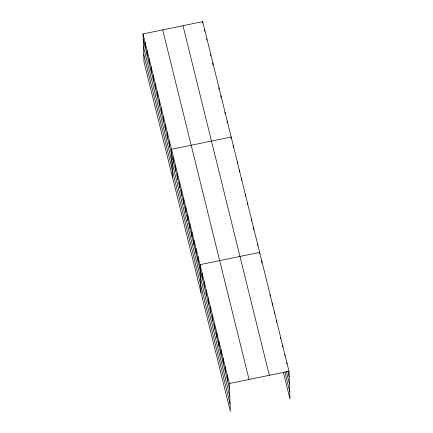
<?xml version="1.0" encoding="UTF-8"?>
<svg xmlns="http://www.w3.org/2000/svg" width="433" height="433" viewBox="0 0 433 433"><rect width="100%" height="100%" fill="white"/><g stroke="black" fill="none" stroke-linecap="round" stroke-linejoin="round"><path stroke-width="0.65" d="M143.02 33.936L229.355 383.524L230.324 411.35L143.989 61.762L143.02 33.936L202.676 21.65L289.011 371.238L289.98 399.064L283.366 372.288M229.355 383.524L289.011 371.238M287.907 371.362L289.195 376.586M286.392 371.595L289.455 384.001M284.882 372.055L289.72 391.643M182.986 25.704L269.321 375.292M162.705 29.882L249.04 379.47M143.204 39.289L229.539 388.872M143.464 46.704L229.799 396.292M143.734 54.347L230.069 403.935M286.911 362.746L286.96 364.083M284.817 354.254L284.86 355.596M282.717 345.767L282.765 347.104M280.622 337.275L280.671 338.611M276.427 320.296L276.498 322.304M274.333 311.803L274.403 313.811M272.233 303.317L272.303 305.325M270.138 294.824L270.187 296.161M261.754 260.866L261.824 262.874M259.703 253.716L259.654 252.374L200.003 264.666L200.972 292.491M257.619 244.136L257.667 245.473M253.549 227.655L253.619 229.663M251.513 219.417L251.562 220.754M247.443 202.936L247.514 204.939M245.408 194.693L245.457 196.03M241.338 178.212L241.408 180.22M239.303 169.974L239.373 171.982M237.268 161.736L237.316 163.073M233.198 145.255L233.268 147.258M231.211 138.349L231.162 137.012L171.511 149.298L172.48 177.129M227.119 121.202L227.163 122.539M225.057 112.293L225.106 113.63M220.987 95.812L221.057 97.82M218.952 87.574L219.022 89.577M227.255 375.032L227.444 380.385M225.16 366.545L225.349 371.893M212.852 62.85L212.917 64.858M223.065 358.053L223.249 363.401M210.817 54.612L210.86 55.949M220.965 349.561L221.155 354.914M218.871 341.074L219.055 346.422M206.768 38.797L206.817 40.139M216.776 332.582L216.96 337.935M204.712 29.888L204.755 31.23M214.676 324.095L214.865 329.443M202.676 21.65L202.72 22.987M212.581 315.603L212.765 320.956M210.481 307.111L210.671 312.464M208.387 298.624L208.576 303.971M206.292 290.132L206.476 295.485M204.192 281.645L204.381 286.992M202.097 273.153L202.281 278.506M197.968 256.423L198.152 261.776M195.933 248.185L196.117 253.532M193.897 239.942L194.081 245.294M191.862 231.704L192.046 237.051M189.827 223.46L190.011 228.813M187.792 215.223L187.976 220.57M185.757 206.979L185.941 212.332M183.722 198.742L183.906 204.095M181.687 190.504L181.871 195.851M179.652 182.261L179.836 187.613M177.617 174.023L177.801 179.37M175.581 165.779L175.766 171.132M173.546 157.542L173.73 162.889M169.476 141.061L169.66 146.408M167.441 132.817L167.625 138.17M165.406 124.58L165.59 129.932M163.371 116.342L163.555 121.689M161.336 108.098L161.52 113.451M159.301 99.861L159.485 105.208M157.266 91.617L157.45 96.97M155.231 83.38L155.415 88.727M153.195 75.136L153.379 80.489M151.16 66.898L151.344 72.246M149.125 58.655L149.309 64.008M147.09 50.417L147.274 55.77M145.055 42.18L145.239 47.527"/></g></svg>
